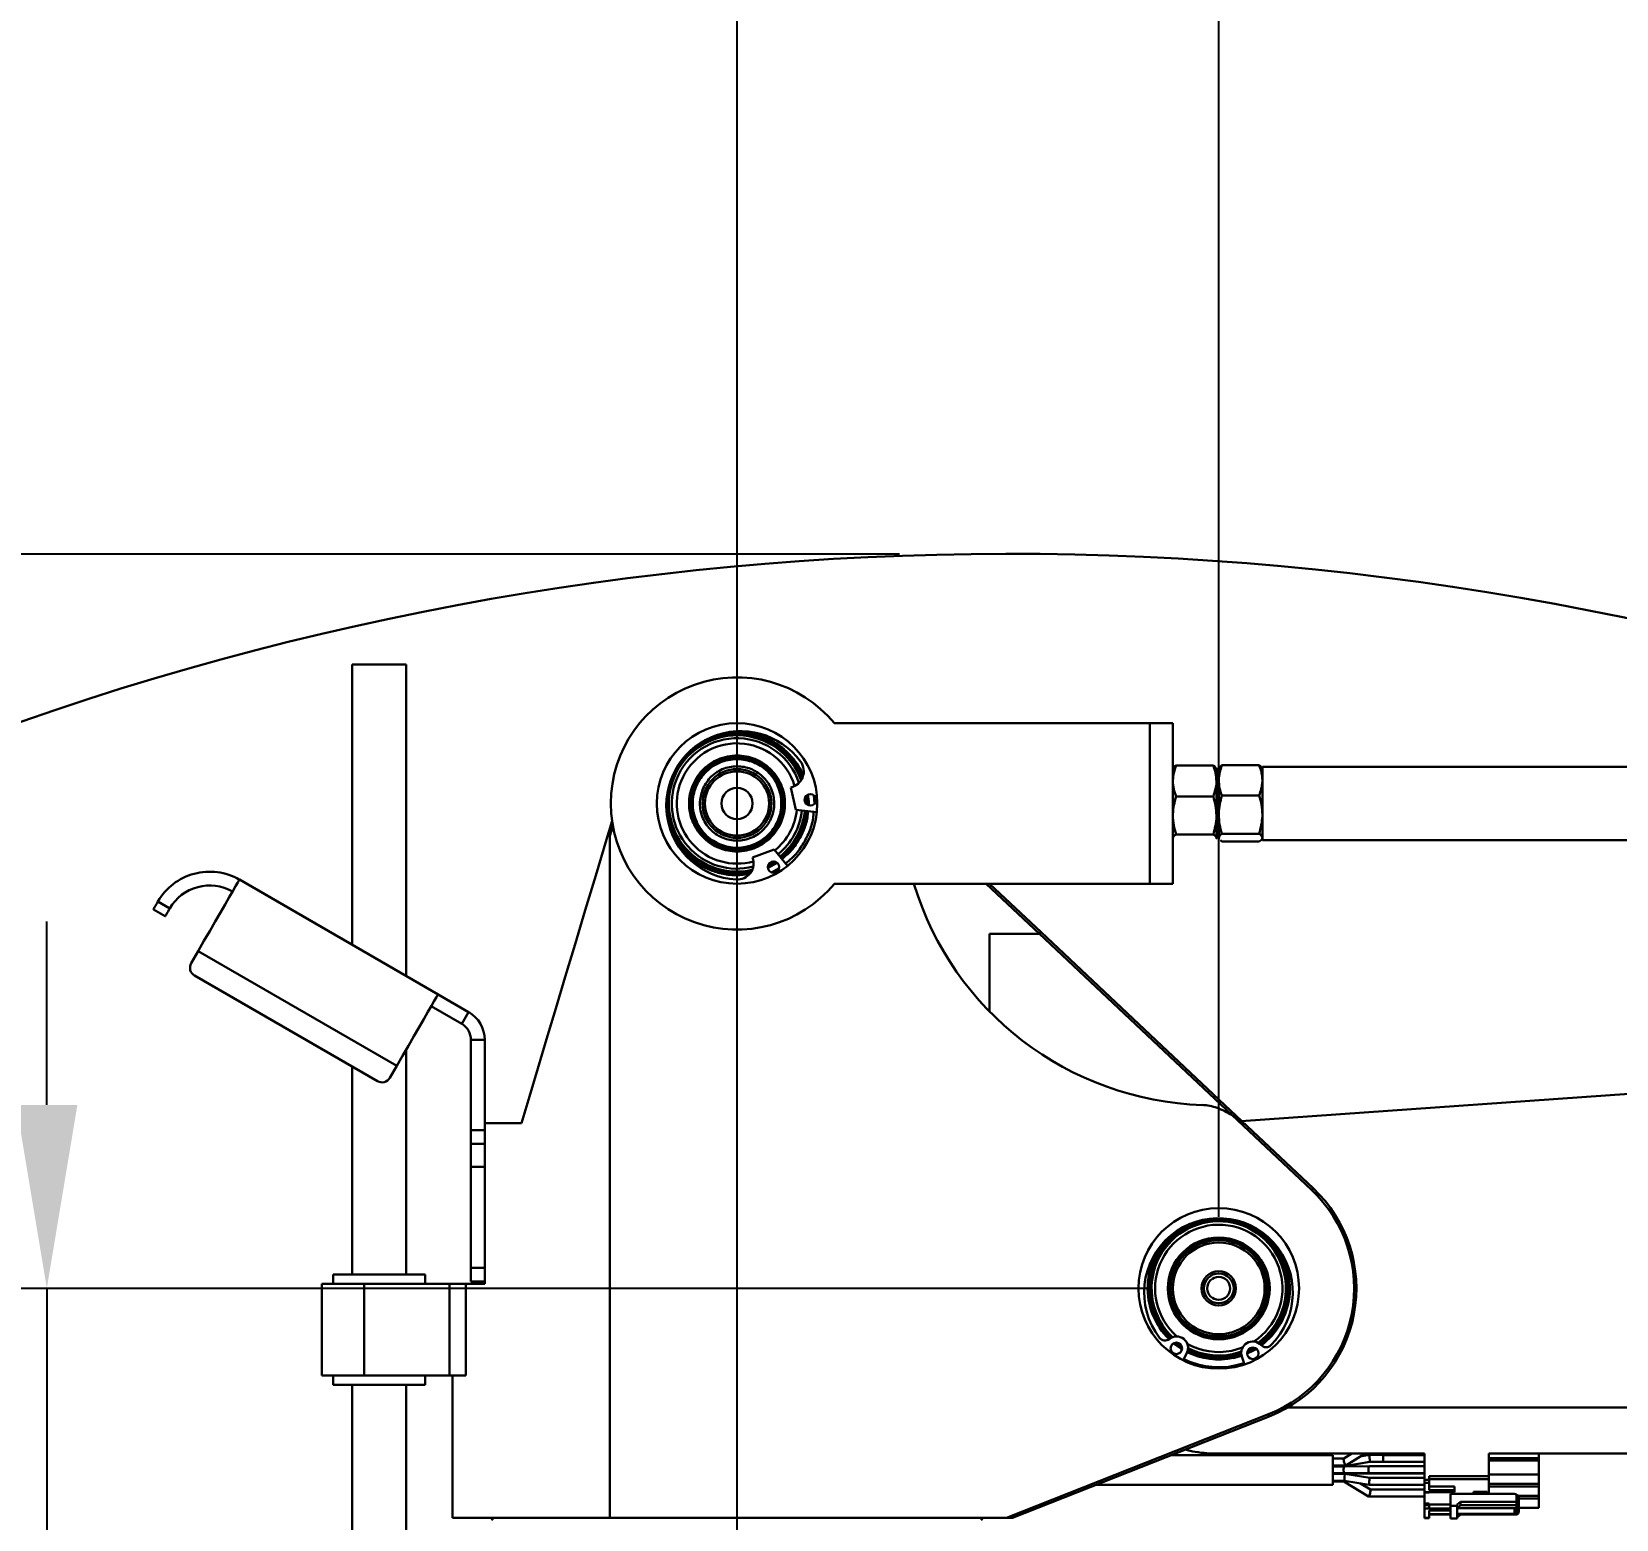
# Model space of a CAD drawing. Header units: millimetres. Extents: x -2601 to 21461, y 11492 to 21077.
# Drawn here: x 7169.9 to 7515.3, y 15959.2 to 16283.5 of the extents above; entities that cross this region are included whole.
import ezdxf

# ---------------------------------------------------------------- set-up
doc = ezdxf.new("R2010")
doc.units = ezdxf.units.MM
doc.header["$PDSIZE"] = -1
doc.styles.get("Standard").update_dxf_attribs({"font": ''})
doc.styles.get('Standard').set_extended_font_data('HYSWLongFangSong')
doc.dimstyles.new('ISO-25', dxfattribs={"dimscale": 25, "dimtxt": 3.5, "dimasz": 1.6, "dimexe": 1.25, "dimexo": 0.625, "dimtad": 1, "dimdec": 0, "dimzin": 9, "dimdsep": 46, "dimtxsty": 'Standard', "dimcen": 2.5, "dimadec": 0, "dimazin": 2, "dimtfac": 1, "dimtdec": 0, "dimtofl": 0, "dimtmove": 0, "dimatfit": 3, "dimfxl": 1, "dimarcsym": 0})

# ---------------------------------------------------------------- blocks, each defined once
blk = doc.blocks.new('*D24')
at = {"color": 0, "lineweight": -2}
for p, q in [((7359.05, 16169.6), (6446.48, 16169.6)), ((6477.73, 16129.6), (6477.73, 14835.03)), ((7974.48, 14795.03), (6446.48, 14795.03))]:
    blk.add_line(p, q, dxfattribs=at)
at = {"color": 0}
for points in [[(6471.06, 16129.6), (6484.39, 16129.6), (6477.73, 16169.6)], [(6471.06, 14835.03), (6484.39, 14835.03), (6477.73, 14795.03)]]:
    blk.add_solid(points, dxfattribs=at)
at = {"layer": 'Defpoints', "color": 0}
for p in [(7374.68, 16169.6), (6477.73, 14795.03), (7990.11, 14795.03)]:
    blk.add_point(p, dxfattribs=at)
at = {"color": 0, "insert": (6418.35, 15482.31), "char_height": 87.5, "attachment_point": 5, "rotation": 90}
blk.add_mtext('1375', dxfattribs=at)
blk = doc.blocks.new('*D25')
at = {"color": 0, "lineweight": -2}
for p, q in [((7428.61, 16025.15), (7428.61, 16357.82)), ((8128.61, 16025.15), (8128.61, 16357.82)), ((7468.61, 16326.57), (8088.61, 16326.57))]:
    blk.add_line(p, q, dxfattribs=at)
at = {"color": 0}
for points in [[(7468.61, 16333.23), (7468.61, 16319.9), (7428.61, 16326.57)], [(8088.61, 16333.23), (8088.61, 16319.9), (8128.61, 16326.57)]]:
    blk.add_solid(points, dxfattribs=at)
at = {"layer": 'Defpoints', "color": 0}
for p in [(8128.61, 16326.57), (7428.61, 16009.53), (8128.61, 16009.53)]:
    blk.add_point(p, dxfattribs=at)
at = {"color": 0, "insert": (7778.61, 16385.94), "char_height": 87.5, "attachment_point": 5}
blk.add_mtext('700', dxfattribs=at)
blk = doc.blocks.new('*D13')
at = {"color": 0, "lineweight": -2}
for p, q in [((7173.18, 16049.53), (7173.18, 16089.53)), ((7412.98, 16009.53), (7141.93, 16009.53)), ((7173.18, 16009.53), (7173.18, 15899.53)), ((7331.43, 15899.53), (7141.93, 15899.53)), ((7173.18, 15859.53), (7173.18, 15675.69))]:
    blk.add_line(p, q, dxfattribs=at)
at = {"color": 0}
for points in [[(7166.51, 16049.53), (7179.84, 16049.53), (7173.18, 16009.53)], [(7166.51, 15859.53), (7179.84, 15859.53), (7173.18, 15899.53)]]:
    blk.add_solid(points, dxfattribs=at)
at = {"layer": 'Defpoints', "color": 0}
for p in [(7428.61, 16009.53), (7173.18, 15899.53), (7347.06, 15899.53)]:
    blk.add_point(p, dxfattribs=at)
at = {"color": 0, "insert": (7113.8, 15747.61), "char_height": 87.5, "attachment_point": 5, "rotation": 90}
blk.add_mtext('110', dxfattribs=at)
blk = doc.blocks.new('*D14')
at = {"color": 0, "lineweight": -2}
for p, q in [((7323.61, 15953.65), (7323.61, 16359.46)), ((7428.61, 16025.15), (7428.61, 16359.46)), ((7283.61, 16328.21), (7060.17, 16328.21)), ((7428.61, 16328.21), (7323.61, 16328.21)), ((7468.61, 16328.21), (7508.61, 16328.21))]:
    blk.add_line(p, q, dxfattribs=at)
at = {"color": 0}
for points in [[(7283.61, 16334.87), (7283.61, 16321.54), (7323.61, 16328.21)], [(7468.61, 16334.87), (7468.61, 16321.54), (7428.61, 16328.21)]]:
    blk.add_solid(points, dxfattribs=at)
at = {"layer": 'Defpoints', "color": 0}
for p in [(7428.61, 16328.21), (7428.61, 16009.53), (7323.61, 15938.03)]:
    blk.add_point(p, dxfattribs=at)
at = {"color": 0, "insert": (7131.54, 16387.58), "char_height": 87.5, "attachment_point": 5}
blk.add_mtext('105', dxfattribs=at)

msp = doc.modelspace()

# ---------------------------------------------------------------- linework, layer by layer
at = {"color": 161, "lineweight": 30, "true_color": 0x67adff}
for p, q in [((7239.71, 16145.53), (7239.71, 16084.44)), ((7251.51, 16077.63), (7251.51, 16145.53)), ((7413.61, 16132.74), (7344.82, 16132.74)), ((7413.61, 16097.74), (7413.61, 16132.74)), ((7413.61, 16132.74), (7418.61, 16132.74)), ((7418.61, 16132.74), (7418.61, 16097.74)), ((7418.68, 16122.98), (7418.61, 16122.86)), ((7427.43, 16123.51), (7419.29, 16123.51)), ((7428.11, 16122.86), (7428.04, 16122.98)), ((7428.11, 16122.86), (7428.11, 16120.14)), ((7428.69, 16123.01), (7428.61, 16122.86)), ((7428.61, 16120.26), (7428.61, 16122.86)), ((7437.43, 16123.57), (7429.29, 16123.57)), ((7438.11, 16122.86), (7438.02, 16123.01)), ((7988.11, 16123.24), (7438.11, 16123.24)), ((7438.11, 16123.24), (7438.11, 16107.24)), ((7428.61, 16120.24), (7428.11, 16120.24)), ((7428.11, 16120.14), (7428.11, 16112.64)), ((7428.61, 16112.79), (7428.61, 16120.26)), ((7335.35, 16118.74), (7336.43, 16113.86)), ((7338.47, 16115.49), (7338.42, 16116.47)), ((7340.33, 16117.01), (7340.51, 16115.23)), ((7427.43, 16116.77), (7419.29, 16116.77)), ((7437.43, 16116.96), (7429.29, 16116.96)), ((7336.43, 16113.86), (7341.01, 16113.37)), ((7428.11, 16112.64), (7428.11, 16107.74)), ((7428.61, 16107.77), (7428.61, 16112.79)), ((7295.15, 16107.38), (7296.37, 16111.45)), ((7296.55, 16110.31), (7295.91, 16108.18)), ((7428.11, 16110.24), (7428.61, 16110.24)), ((7437.43, 16108.63), (7429.29, 16108.63)), ((7295.91, 15959.53), (7295.91, 16108.18)), ((7331.7, 16105.2), (7327.01, 16103.48)), ((7334.59, 16101.62), (7331.7, 16105.2)), ((7418.61, 16107.63), (7418.68, 16107.51)), ((7427.43, 16108.51), (7419.29, 16108.51)), ((7428.04, 16107.51), (7428.11, 16107.63)), ((7428.61, 16107.63), (7428.61, 16107.77)), ((7428.61, 16107.63), (7428.69, 16107.48)), ((7429.29, 16106.92), (7428.98, 16107.23)), ((7437.43, 16106.92), (7429.29, 16106.92)), ((7438.02, 16107.48), (7438.11, 16107.63)), ((7438.11, 16107.24), (7988.11, 16107.24)), ((7332.38, 16102.31), (7330.37, 16101.19)), ((7330.58, 16102.12), (7331.43, 16102.61)), ((7215.15, 16098.63), (7258.45, 16073.62)), ((7332.77, 16101.11), (7331.16, 16100.21)), ((7413.61, 16097.74), (7344.82, 16097.74)), ((7389.53, 16086.83), (7377.94, 16097.74)), ((7378.67, 16097.74), (7389.87, 16087.19)), ((7418.61, 16097.74), (7413.61, 16097.74)), ((7198.99, 16090.64), (7196.39, 16092.14)), ((7199.99, 16092.37), (7197.39, 16093.87)), ((7378.61, 16086.83), (7389.53, 16086.83)), ((7378.61, 16069.95), (7378.61, 16086.83)), ((7431.51, 16047.3), (7389.53, 16086.83)), ((7389.87, 16087.19), (7433.66, 16045.97)), ((7433.51, 16045.96), (8022.16, 16087.54)), ((7204.65, 16080.44), (7206.15, 16083.04)), ((7249.45, 16058.04), (7206.15, 16083.04)), ((7245.22, 16054.71), (7205.38, 16077.71)), ((7263.61, 16067.18), (7256.95, 16071.03)), ((7265.11, 16069.78), (7258.45, 16073.62)), ((7263.61, 16067.18), (7265.11, 16069.78)), ((7265.61, 16063.72), (7268.61, 16063.72)), ((7265.61, 16044.03), (7265.61, 16063.72)), ((7268.61, 16044.03), (7268.61, 16063.72)), ((7251.51, 16012.53), (7251.51, 16061.61)), ((7239.71, 16057.89), (7239.71, 16012.53)), ((7249.45, 16058.04), (7247.95, 16055.44)), ((7448.83, 16031), (7431.51, 16047.3)), ((7265.61, 16044.03), (7268.61, 16044.03)), ((7265.61, 16041.03), (7265.61, 16044.03)), ((7268.61, 16044.03), (7268.61, 16041.03)), ((7434.8, 16044.9), (7449.17, 16031.37)), ((7268.61, 16041.03), (7265.61, 16041.03)), ((7265.61, 16036.03), (7265.61, 16041.03)), ((7268.61, 16041.03), (7268.61, 16037.2)), ((7268.61, 16010.53), (7268.61, 16037.2)), ((7268.61, 16036.03), (7265.61, 16036.03)), ((7265.61, 16036.03), (7265.61, 16014.03)), ((7235.61, 16012.53), (7235.61, 16010.53)), ((7251.47, 16012.53), (7255.61, 16012.53)), ((7255.61, 16010.53), (7255.61, 16012.53)), ((7265.61, 16014.03), (7268.61, 16014.03)), ((7265.61, 16011.03), (7265.61, 16014.03)), ((7233.11, 16010.53), (7233.11, 15990.53)), ((7233.11, 16010.53), (7242.37, 16010.53)), ((7242.37, 15990.53), (7242.37, 16010.53)), ((7242.37, 16010.53), (7260.95, 16010.53)), ((7260.95, 15990.53), (7260.95, 16010.53)), ((7260.95, 16010.53), (7264.47, 16010.53)), ((7264.47, 16010.53), (7264.47, 15990.53)), ((7264.47, 16010.53), (7268.61, 16010.53)), ((7268.61, 16011.03), (7265.61, 16011.03)), ((7418.98, 15995.27), (7418.38, 15995.69)), ((7420.55, 15996.89), (7419.38, 15997.71)), ((7420.32, 15997.27), (7419.82, 15997.63)), ((7421.66, 15995.45), (7420.86, 15993.83)), ((7433.53, 15995.75), (7431.59, 15995.2)), ((7433.52, 15995.57), (7431.62, 15995.05)), ((7433.52, 15995.36), (7431.67, 15994.85)), ((7433.53, 15995.23), (7431.69, 15994.73)), ((7433.57, 15994.95), (7431.75, 15994.45)), ((7433.59, 15994.85), (7431.77, 15994.35)), ((7434.23, 15992.95), (7433.65, 15994.65)), ((7435.76, 15996.58), (7435.21, 15996.29)), ((7434.13, 15993.24), (7432.12, 15992.69)), ((7235.61, 15990.53), (7235.61, 15988.53)), ((7239.71, 15988.53), (7239.71, 15945.53)), ((7242.37, 15990.53), (7260.95, 15990.53)), ((7251.51, 15945.53), (7251.51, 15988.53)), ((7255.61, 15988.53), (7255.61, 15990.53)), ((7264.47, 15990.53), (7260.95, 15990.53)), ((7261.61, 15990.53), (7261.61, 15959.53)), ((7382.31, 15959.53), (7439.44, 15982.09)), ((7439.63, 15981.62), (7383.67, 15959.53)), ((7443.57, 15983.53), (8088.61, 15983.53)), ((7453.46, 15973.2), (7418.3, 15973.2)), ((7428.61, 15973.53), (7473.46, 15973.53)), ((7453.46, 15971.43), (7453.46, 15973.2)), ((7455.85, 15972.42), (7453.46, 15972.42)), ((7453.46, 15966.7), (7453.46, 15971.43)), ((7453.46, 15970.92), (7456.27, 15970.92)), ((7453.46, 15970.81), (7456.47, 15970.81)), ((7456.06, 15970.72), (7453.46, 15970.72)), ((7457.65, 15973.53), (7455.84, 15972.41)), ((7461.46, 15970.76), (7456.06, 15970.72)), ((7456.28, 15970.92), (7460.51, 15973.53)), ((7456.47, 15970.81), (7461.53, 15971.72)), ((7461.39, 15973.22), (7459.45, 15972.87)), ((7464.46, 15973.22), (7461.39, 15973.22)), ((7473.46, 15970.76), (7461.46, 15970.76)), ((7461.53, 15971.72), (7464.46, 15971.72)), ((7464.46, 15973.22), (7464.46, 15972.79)), ((7473.46, 15973.19), (7464.46, 15973.19)), ((7464.46, 15972.79), (7464.46, 15972.77)), ((7464.46, 15971.69), (7464.46, 15972.77)), ((7464.46, 15971.69), (7473.46, 15971.69)), ((7473.46, 15967.81), (7473.46, 15973.53)), ((7487.46, 15973.53), (8088.61, 15973.53)), ((7487.46, 15973.53), (7487.46, 15968.61)), ((7498.39, 15972.52), (7487.46, 15972.52)), ((7487.46, 15972.01), (7498.39, 15972.01)), ((7498.39, 15973.53), (7498.39, 15972.52)), ((7498.39, 15972.01), (7498.39, 15972.52)), ((7498.39, 15972.01), (7498.39, 15968.95)), ((7453.46, 15969.22), (7456.06, 15969.22)), ((7453.46, 15969.18), (7456.06, 15969.18)), ((7456.12, 15969.08), (7453.46, 15969.08)), ((7453.46, 15967.58), (7456, 15967.58)), ((7453.46, 15967.41), (7455.85, 15967.41)), ((7455.84, 15967.41), (7461.23, 15964.16)), ((7456, 15967.58), (7461.4, 15966.71)), ((7456.06, 15969.22), (7461.46, 15969.26)), ((7456.06, 15969.18), (7461.46, 15969.14)), ((7461.52, 15968.21), (7456.12, 15969.08)), ((7461.66, 15965.65), (7459.37, 15967.04)), ((7461.46, 15969.26), (7473.46, 15969.26)), ((7461.46, 15969.14), (7473.46, 15969.14)), ((7461.46, 15967.82), (7461.46, 15967.8)), ((7473.46, 15968.21), (7461.52, 15968.21)), ((7473.46, 15967.14), (7473.46, 15967.81)), ((7474.46, 15967.81), (7473.46, 15967.81)), ((7473.46, 15967.14), (7474.46, 15967.14)), ((7473.46, 15965.07), (7473.46, 15967.14)), ((7487.46, 15968.61), (7474.46, 15968.61)), ((7474.46, 15968.61), (7474.46, 15967.81)), ((7487.46, 15967.94), (7474.46, 15967.94)), ((7474.46, 15967.14), (7474.46, 15967.81)), ((7474.46, 15965.52), (7474.46, 15967.14)), ((7498.39, 15968.95), (7487.46, 15968.95)), ((7487.46, 15967.94), (7487.46, 15968.61)), ((7487.46, 15967.94), (7487.46, 15964.73)), ((7498.39, 15968.95), (7498.39, 15966.9)), ((7401.84, 15966.7), (7453.46, 15966.7)), ((7461.25, 15964.16), (7473.46, 15964.16)), ((7461.4, 15966.71), (7473.46, 15966.71)), ((7473.46, 15965.66), (7461.66, 15965.66)), ((7473.46, 15965.07), (7474.46, 15965.07)), ((7473.46, 15965.01), (7473.46, 15965.07)), ((7473.46, 15965.01), (7474.46, 15965.01)), ((7473.46, 15965.01), (7473.46, 15962.61)), ((7474.46, 15966.32), (7479.96, 15966.32)), ((7479.96, 15965.52), (7474.46, 15965.52)), ((7474.46, 15965.07), (7479.96, 15965.07)), ((7474.46, 15965.01), (7474.46, 15965.07)), ((7479.1, 15962.14), (7479.1, 15964.73)), ((7479.1, 15964.73), (7493, 15964.73)), ((7479.96, 15965.52), (7479.96, 15966.32)), ((7479.96, 15965.07), (7479.96, 15965.52)), ((7484.1, 15965.2), (7487.1, 15965.2)), ((7484.1, 15964.75), (7484.1, 15965.2)), ((7484.1, 15964.75), (7484.3, 15964.73)), ((7487.1, 15965.2), (7487.1, 15964.75)), ((7498.39, 15966.9), (7487.46, 15966.9)), ((7498.39, 15966.36), (7487.46, 15966.36)), ((7493.5, 15963.03), (7493.5, 15964.61)), ((7498.39, 15964.3), (7493.8, 15964.3)), ((7498.39, 15963.76), (7493.98, 15963.76)), ((7494, 15963.25), (7494, 15963.61)), ((7498.39, 15966.9), (7498.39, 15966.36)), ((7498.39, 15966.36), (7498.39, 15964.3)), ((7498.39, 15964.3), (7498.39, 15963.76)), ((7498.39, 15963.76), (7498.39, 15961.71)), ((7473.46, 15962.61), (7474.46, 15962.61)), ((7473.46, 15962.26), (7473.46, 15962.61)), ((7474.46, 15962.26), (7473.46, 15962.26)), ((7473.46, 15961.58), (7473.46, 15962.26)), ((7474.46, 15961.58), (7473.46, 15961.58)), ((7473.46, 15959.51), (7473.46, 15961.58)), ((7474.46, 15962.26), (7474.46, 15962.61)), ((7474.46, 15962.38), (7479.1, 15962.38)), ((7474.46, 15961.58), (7474.46, 15962.26)), ((7479.1, 15961.58), (7474.46, 15961.58)), ((7474.46, 15959.51), (7474.46, 15961.13)), ((7474.46, 15961.13), (7479.1, 15961.13)), ((7474.46, 15960.31), (7479.1, 15960.31)), ((7474.46, 15960.26), (7479.1, 15960.26)), ((7479.1, 15959.35), (7479.1, 15962.14)), ((7479.1, 15962.14), (7480.6, 15962.14)), ((7480.6, 15962.41), (7481.3, 15963.03)), ((7480.6, 15962.41), (7480.6, 15962.14)), ((7481.3, 15962.26), (7480.6, 15961.63)), ((7480.6, 15959.35), (7480.6, 15962.14)), ((7493.1, 15961.63), (7480.6, 15961.63)), ((7493.1, 15960.39), (7480.6, 15960.39)), ((7480.6, 15959.61), (7481.3, 15960.24)), ((7481.3, 15963.03), (7493.5, 15963.03)), ((7481.3, 15963.03), (7481.3, 15962.26)), ((7481.3, 15962.26), (7493.5, 15962.26)), ((7481.3, 15960.39), (7481.3, 15960.24)), ((7481.3, 15960.24), (7493.5, 15960.24)), ((7493.1, 15960.39), (7493.1, 15961.63)), ((7493.86, 15962.13), (7493.45, 15961.76)), ((7493.45, 15960.52), (7493.45, 15961.76)), ((7493.86, 15960.88), (7493.45, 15960.52)), ((7493.5, 15962.26), (7493.5, 15963.03)), ((7493.5, 15960.24), (7493.5, 15960.57)), ((7493.86, 15962.13), (7493.86, 15960.88)), ((7494, 15962.7), (7494, 15963.25)), ((7494, 15962.7), (7494, 15962.44)), ((7494, 15961.19), (7494, 15962.44)), ((7494, 15961.71), (7498.39, 15961.71)), ((7494, 15960.91), (7494, 15961.19)), ((7270.61, 15959.53), (7270.11, 15959.03)), ((7382.31, 15959.53), (7295.91, 15959.53)), ((7377.11, 15959.03), (7376.61, 15959.53)), ((7382.31, 15959.53), (7383.67, 15959.53)), ((7474.46, 15959.51), (7473.46, 15959.51)), ((7473.46, 15959.46), (7473.46, 15959.51)), ((7473.46, 15959.46), (7474.46, 15959.46)), ((7474.46, 15959.46), (7474.46, 15959.51)), ((7479.1, 15959.35), (7480.6, 15959.35))]:
    msp.add_line(p, q, dxfattribs=at)
at = {"color": 161, "lineweight": 30, "true_color": 0x67adff, "flags": 128}
for points in [[(7239.71, 16145.53), (7239.81, 16145.53), (7240.25, 16145.53), (7241.03, 16145.53), (7242.11, 16145.53), (7243.4, 16145.53), (7244.83, 16145.53), (7246.3, 16145.53), (7247.74, 16145.53), (7249.04, 16145.53), (7250.13, 16145.53), (7250.93, 16145.53), (7251.4, 16145.53), (7251.51, 16145.53)], [(7338.56, 16116.75), (7338.64, 16115.31), (7338.64, 16115.22)], [(7338.95, 16117.11), (7339.06, 16115.31), (7339.05, 16114.91)], [(7295.15, 16107.38), (7292.81, 16099.56), (7290.53, 16091.96), (7288.32, 16084.58), (7286.17, 16077.44), (7284.1, 16070.53), (7282.11, 16063.88), (7280.19, 16057.49), (7278.36, 16051.37), (7276.61, 16045.53)], [(7332.24, 16102.43), (7331.05, 16101.7), (7330.33, 16101.33)], [(7331.75, 16102.61), (7330.85, 16102.07), (7330.42, 16101.84)], [(7206.15, 16083.04), (7207.43, 16085.26), (7208.68, 16087.43), (7209.89, 16089.51), (7211.01, 16091.46), (7212.04, 16093.25), (7212.95, 16094.82), (7213.72, 16096.15), (7214.33, 16097.22), (7214.78, 16097.99), (7215.06, 16098.47), (7215.15, 16098.63)], [(7196.39, 16092.14), (7196.41, 16092.17), (7196.46, 16092.27), (7196.56, 16092.43), (7196.68, 16092.64), (7196.83, 16092.9), (7197.01, 16093.2), (7197.19, 16093.53), (7197.39, 16093.87)], [(7199.99, 16092.37), (7199.79, 16092.03), (7199.6, 16091.7), (7199.43, 16091.4), (7199.28, 16091.14), (7199.16, 16090.93), (7199.06, 16090.77), (7199.01, 16090.67), (7198.99, 16090.64)], [(7258.45, 16073.62), (7258.36, 16073.47), (7258.08, 16072.99), (7257.63, 16072.22), (7257.02, 16071.15), (7256.25, 16069.82), (7255.34, 16068.24), (7254.31, 16066.46), (7253.19, 16064.51), (7251.98, 16062.43), (7250.73, 16060.26), (7249.45, 16058.04)], [(7276.61, 16045.53), (7275.46, 16045.53), (7274.35, 16045.53), (7273.28, 16045.53), (7272.26, 16045.53), (7271.28, 16045.53), (7270.34, 16045.53), (7269.45, 16045.53), (7268.61, 16045.53)], [(7448.83, 16031), (7448.9, 16031.08), (7448.96, 16031.14), (7449.02, 16031.21), (7449.07, 16031.26), (7449.11, 16031.31), (7449.15, 16031.34), (7449.17, 16031.36), (7449.17, 16031.37)], [(7235.61, 16012.53), (7235.66, 16012.53), (7236.03, 16012.53), (7236.75, 16012.53), (7237.79, 16012.53), (7239.11, 16012.53), (7240.67, 16012.53), (7242.41, 16012.53), (7244.26, 16012.53), (7246.16, 16012.53), (7248.04, 16012.53), (7249.83, 16012.53), (7251.47, 16012.53)], [(7420.6, 15996.25), (7420.36, 15996.4), (7418.76, 15997.55)], [(7420.62, 15996.36), (7420.42, 15996.48), (7418.85, 15997.61)], [(7420.6, 15996.7), (7420.57, 15996.72), (7419.19, 15997.7)], [(7433.83, 15996.66), (7433.58, 15996.56), (7431.44, 15995.93)], [(7436.7, 15996.43), (7436.15, 15996.1), (7434.8, 15995.43)], [(7436.8, 15996.36), (7436.2, 15996.01), (7434.8, 15995.32)], [(7436.39, 15996.56), (7436.01, 15996.35), (7434.87, 15995.76)], [(7436.2, 15996.6), (7435.95, 15996.46), (7434.94, 15995.94)], [(7436.93, 15994.47), (7436.72, 15994.36), (7436.28, 15994.13)], [(7233.11, 15990.53), (7233.15, 15990.53), (7233.53, 15990.53), (7234.28, 15990.53), (7235.37, 15990.53), (7236.77, 15990.53), (7238.44, 15990.53), (7240.32, 15990.53), (7242.37, 15990.53)], [(7255.61, 15988.53), (7255.59, 15988.53), (7255.3, 15988.53), (7254.67, 15988.53), (7253.7, 15988.53), (7252.44, 15988.53), (7250.94, 15988.53), (7249.24, 15988.53), (7247.41, 15988.53), (7245.52, 15988.53), (7243.63, 15988.53), (7241.81, 15988.53), (7240.12, 15988.53), (7238.64, 15988.53), (7237.41, 15988.53), (7236.47, 15988.53), (7235.87, 15988.53), (7235.61, 15988.53), (7235.61, 15988.53)], [(7486.91, 15964.73), (7486.97, 15964.74), (7487.1, 15964.75)], [(7261.61, 15959.53), (7261.65, 15959.53), (7262.01, 15959.53), (7262.71, 15959.53), (7263.77, 15959.53), (7265.17, 15959.53), (7266.91, 15959.53), (7268.98, 15959.53), (7271.37, 15959.53), (7274.06, 15959.53), (7277.06, 15959.53), (7280.33, 15959.53), (7283.87, 15959.53), (7287.66, 15959.53), (7291.68, 15959.53), (7295.91, 15959.53)]]:
    msp.add_lwpolyline(points, dxfattribs=at)
at = {"color": 161, "lineweight": 30, "true_color": 0x67adff}
for centre, radius in [((7323.61, 16115.24), 17.5), ((7323.61, 16115.24), 10.15), ((7323.61, 16115.24), 9.85), ((7323.61, 16115.24), 7.5), ((7323.61, 16115.24), 7), ((7323.61, 16115.24), 3.4), ((7339.59, 16116.04), 1.25), ((7331.58, 16101.37), 1.25), ((7428.61, 16009.53), 17.5), ((7428.61, 16009.53), 11.1), ((7428.61, 16009.53), 10.9), ((7428.61, 16009.53), 10.7), ((7428.61, 16009.53), 10.5), ((7428.61, 16009.53), 10), ((7428.61, 16009.53), 3.75), ((7428.61, 16009.53), 3.25), ((7428.61, 16009.53), 2.5), ((7419.37, 15996.46), 1.25), ((7436.05, 15995.36), 1.25)]:
    msp.add_circle(centre, radius, dxfattribs=at)
at = {"lineweight": 30}
msp.add_arc((7382.91, 15519.66), 650, 47.43884, 134.01229, dxfattribs=at)
at = {"color": 161, "lineweight": 30, "true_color": 0x67adff}
for centre, radius, start, end in [((7323.61, 16115.24), 27.5, 39.5212, 320.4788), ((7324.4, 16114.81), 16.2, 36.2225, 266.4983), ((7323.61, 16115.24), 15.03, 20.4103, 158.313), ((7323.61, 16115.24), 14.86, 19.8834, 158.313), ((7323.61, 16115.24), 14.22, 18.3218, 158.313), ((7323.61, 16115.24), 15.45, 21.9258, 116.8868), ((7323.61, 16115.24), 13.12, 16.8027, 158.313), ((7334.56, 16122.26), 3.6, 282.568, 36.2225), ((7323.61, 16115.24), 15.03, 158.313, 282.3105), ((7323.61, 16115.24), 14.86, 158.313, 282.8375), ((7323.61, 16115.24), 14.22, 158.313, 284.399), ((7323.61, 16115.24), 13.12, 158.313, 285.9181), ((7323.61, 16115.24), 15.45, 185.8339, 280.795), ((7323.61, 16115.24), 13.12, 308.8604, 353.8604), ((7323.61, 16115.24), 14.22, 308.8604, 353.8604), ((7323.61, 16115.24), 14.86, 308.8604, 353.8604), ((7323.61, 16115.24), 15.03, 308.8604, 353.8604), ((7323.61, 16115.24), 15.45, 308.8604, 353.8604), ((7323.63, 16102.24), 3.6, 266.4983, 20.1528), ((7208.65, 16087.37), 13, 59.9995, 149.9995), ((7208.65, 16087.37), 10, 59.9995, 149.9995), ((7427.24, 16117.47), 68, 196.8678, 268.1434), ((7416.92, 16061.24), 37.49, 136.1758, 136.9352), ((7206.38, 16079.44), 2, 149.9995, 239.9995), ((7261.61, 16063.72), 4, 359.9995, 59.9995), ((7261.61, 16063.72), 7, 359.9995, 59.9995), ((7246.22, 16056.44), 2, 239.9995, 329.9995), ((7424.72, 16039.52), 10, 69.4352, 88.1434), ((7420.92, 16029.39), 20.82, 59.396, 69.4352), ((7428.61, 16009.53), 29.5, 291.549, 46.7277), ((7428.61, 16009.53), 30, 291.549, 46.7277), ((7428.55, 16008.63), 16.2, 314.8712, 217.5852), ((7428.61, 16009.53), 15.4, 114.2439, 225.7038), ((7428.61, 16009.53), 15.12, 306.5584, 225.8981), ((7428.61, 16009.53), 14.99, 306.4244, 226.0321), ((7428.61, 16009.53), 14.79, 306.1535, 226.303), ((7428.61, 16009.53), 14.63, 305.8767, 226.5798), ((7428.61, 16009.53), 13.88, 303.473, 228.9834), ((7428.61, 16009.53), 15.4, 306.7526, 58.2126), ((7428.61, 16009.53), 15.5, 129.121, 225.6504), ((7428.61, 16009.53), 15.5, 306.8061, 39.6713), ((7416.9, 15999.66), 1.5, 217.5852, 308.979), ((7419.42, 15996.55), 2.5, 333.7282, 128.979), ((7428.61, 16009.53), 15.5, 243.6979, 281.7698), ((7428.61, 16009.53), 13.88, 240.3805, 281.7698), ((7428.61, 16009.53), 15.4, 243.66, 281.7698), ((7428.61, 16009.53), 15.12, 243.4657, 281.7698), ((7428.61, 16009.53), 14.99, 243.3318, 281.7698), ((7428.61, 16009.53), 14.79, 243.0609, 281.7698), ((7428.61, 16009.53), 14.63, 242.7841, 281.7698), ((7436.02, 15995.46), 2.5, 43.4775, 198.7282), ((7438.92, 15998.21), 1.5, 223.4775, 314.8712), ((7428.61, 16009.53), 17.2, 243.7282, 281.7698), ((7196.57, 15885.94), 261.21, 21.4878, 21.5975), ((7484.13, 15964.46), 0.741, 20.7009, 92.0066), ((7487.08, 15964.46), 0.741, 87.9654, 159.3271), ((7493.01, 15963.63), 1.1, 63.0124, 90.1398), ((7493.1, 15962.17), 0.534, 269.5717, 310.921), ((7493.1, 15960.92), 0.533, 269.5233, 310.9694), ((7493.53, 15962.73), 0.475, 266.8657, 356.4657), ((7493.58, 15962.45), 0.423, 310.7918, 359.2457), ((7493.58, 15961.2), 0.423, 310.8019, 359.2523)]:
    msp.add_arc(centre, radius, start, end, dxfattribs=at)
for centre, major_axis, ratio, start_param, end_param in [((7328.67, 16144.13), (60.86, -57.29), 0.005982, 6.276831, 6.283185), ((7456.06, 15971.67), (-0.212, 0.749), 0.191637, 0.054278, 3.195871), ((7456.06, 15969.97), (-0.002, 0.75), 0.330013, 0.001095, 3.142688), ((7456.4, 15971.56), (-0.067, 0.75), 0.041018, 3.145235, 3.926104), ((7461.46, 15970.01), (-0.002, 0.75), 0.330013, 0.001095, 3.142688), ((7461.46, 15972.47), (-0.067, 0.75), 0.041018, 3.145235, 6.286828), ((7456.05, 15968.16), (0.208, 0.749), 0.178461, 3.191204, 3.873195), ((7456.06, 15968.33), (0.06, 0.75), 0.044354, 6.27962, 8.92059), ((7456.06, 15968.33), (0.06, 0.75), 0.044354, 2.637404, 3.138027), ((7456.06, 15969.93), (0.003, 0.75), 0.330013, 3.142707, 3.47641), ((7461.46, 15967.46), (0.06, 0.75), 0.044354, 1.101667, 3.145158), ((7461.46, 15969.89), (0.003, 0.75), 0.330013, 3.140478, 3.699272), ((7461.46, 15967.46), (0.06, 0.75), 0.044354, 0.003566, 1.066608), ((7461.45, 15964.91), (0.208, 0.749), 0.178461, 3.091982, 5.712855), ((7461.45, 15964.91), (0.208, 0.749), 0.178461, 5.712855, 6.233574), ((7493.5, 15963.25), (0.5, 0), 0.435067, 4.712389, 6.283185), ((7493.5, 15960.91), (0, 0.673), 0.743147, 3.141593, 4.712389)]:
    msp.add_ellipse(centre, major_axis=major_axis, ratio=ratio, start_param=start_param, end_param=end_param, dxfattribs=at)
for points, knots in [([(7324.18, 16130.84), (7325, 16130.79), (7326.79, 16130.68), (7329.42, 16129.86), (7332.04, 16128.54), (7334.45, 16126.68), (7336.46, 16124.28), (7337.67, 16122.44), (7338, 16121.39), (7338, 16121.37)], [0, 0, 0, 0, 0.140499, 0.302175, 0.463852, 0.635209, 0.813686, 0.995952, 1, 1, 1, 1]), ([(7313.9, 16119.1), (7314.17, 16119.68), (7314.72, 16120.88), (7315.98, 16122.47), (7317.56, 16123.86), (7319.44, 16124.91), (7321.5, 16125.55), (7323.6, 16125.76), (7325.61, 16125.56), (7327.49, 16125.01), (7329.24, 16124.12), (7330.84, 16122.88), (7332.22, 16121.29), (7333.27, 16119.41), (7333.92, 16117.35), (7334.13, 16115.25), (7333.93, 16113.24), (7333.37, 16111.36), (7332.49, 16109.61), (7331.25, 16108.01), (7329.65, 16106.63), (7327.77, 16105.58), (7325.72, 16104.93), (7323.62, 16104.72), (7321.6, 16104.92), (7319.73, 16105.48), (7317.98, 16106.37), (7316.38, 16107.61), (7314.99, 16109.2), (7313.94, 16111.08), (7313.3, 16113.13), (7313.09, 16115.23), (7313.27, 16117.25), (7313.69, 16118.5), (7313.9, 16119.1)], [0, 0, 0, 0, 0.029128, 0.060001, 0.092158, 0.124998, 0.157841, 0.189995, 0.22087, 0.249998, 0.279128, 0.310002, 0.34216, 0.374999, 0.40784, 0.439997, 0.470871, 0.499998, 0.52913, 0.560003, 0.592159, 0.624999, 0.657838, 0.689996, 0.720871, 0.749998, 0.779129, 0.810003, 0.84216, 0.874999, 0.907839, 0.939996, 0.97087, 1, 1, 1, 1]), ([(7314.64, 16118.81), (7314.89, 16119.34), (7315.4, 16120.45), (7316.56, 16121.92), (7318.03, 16123.2), (7319.76, 16124.17), (7321.66, 16124.76), (7323.6, 16124.96), (7325.46, 16124.77), (7327.19, 16124.26), (7328.81, 16123.44), (7330.29, 16122.3), (7331.56, 16120.82), (7332.53, 16119.09), (7333.13, 16117.19), (7333.32, 16115.25), (7333.14, 16113.39), (7332.63, 16111.66), (7331.81, 16110.04), (7330.66, 16108.56), (7329.19, 16107.29), (7327.45, 16106.32), (7325.56, 16105.72), (7323.62, 16105.53), (7321.76, 16105.71), (7320.02, 16106.23), (7318.41, 16107.04), (7316.93, 16108.19), (7315.65, 16109.66), (7314.68, 16111.4), (7314.09, 16113.29), (7313.9, 16115.23), (7314.07, 16117.1), (7314.45, 16118.25), (7314.64, 16118.81)], [0, 0, 0, 0, 0.0291301, 0.0600047, 0.0921619, 0.1249993, 0.157841, 0.1899967, 0.220871, 0.2499985, 0.2791277, 0.3100023, 0.3421607, 0.3749999, 0.4078403, 0.439998, 0.4708727, 0.5000015, 0.5291298, 0.5600044, 0.5921629, 0.6250003, 0.657842, 0.6899978, 0.7208722, 0.7499997, 0.7791289, 0.8100035, 0.8421619, 0.8750011, 0.9078415, 0.9399988, 0.9708731, 1, 1, 1, 1]), ([(7316.08, 16118.24), (7316.56, 16119.14), (7317.29, 16120.54), (7318.93, 16121.92), (7320.38, 16122.74), (7321.97, 16123.23), (7324.09, 16123.45), (7326.67, 16122.95), (7328.89, 16121.53), (7330.29, 16119.93), (7331.1, 16118.47), (7331.6, 16116.88), (7331.81, 16114.76), (7331.32, 16112.18), (7329.9, 16109.96), (7328.29, 16108.57), (7326.84, 16107.75), (7325.24, 16107.25), (7323.13, 16107.04), (7320.54, 16107.53), (7318.32, 16108.95), (7316.93, 16110.56), (7316.12, 16112.02), (7315.62, 16113.61), (7315.38, 16115.73), (7315.81, 16117.25), (7316.08, 16118.24)], [0, 0, 0, 0, 0.0598648, 0.0920903, 0.1250013, 0.1579133, 0.1901368, 0.2500012, 0.309866, 0.342093, 0.3750029, 0.4079126, 0.4401382, 0.5000021, 0.559867, 0.5920924, 0.6250023, 0.6579142, 0.6901378, 0.7500021, 0.809867, 0.8420909, 0.875003, 0.9079127, 0.9401384, 1, 1, 1, 1]), ([(7418.61, 16120.14), (7418.61, 16120.22), (7418.62, 16121.36), (7418.97, 16122.47), (7419.29, 16123.51)], [0, 0, 0, 0, 0.070179, 1, 1, 1, 1]), ([(7419.29, 16123.51), (7419.2, 16123.45), (7418.91, 16123.28), (7418.83, 16123.1), (7418.77, 16122.97)], [0, 0, 0, 0, 0.306735, 1, 1, 1, 1]), ([(7427.43, 16123.51), (7427.62, 16122.96), (7428, 16121.86), (7428.07, 16120.72), (7428.11, 16120.14)], [0, 0, 0, 0, 0.495497, 1, 1, 1, 1]), ([(7427.94, 16122.97), (7427.89, 16123.1), (7427.8, 16123.28), (7427.52, 16123.45), (7427.43, 16123.51)], [0, 0, 0, 0, 0.6932618, 1, 1, 1, 1]), ([(7428.61, 16120.26), (7428.61, 16120.34), (7428.62, 16121.46), (7428.97, 16122.55), (7429.29, 16123.57)], [0, 0, 0, 0, 0.070195, 1, 1, 1, 1]), ([(7429.29, 16123.57), (7429.2, 16123.51), (7428.93, 16123.33), (7428.85, 16123.13), (7428.8, 16123)], [0, 0, 0, 0, 0.324152, 1, 1, 1, 1]), ([(7437.43, 16123.57), (7437.62, 16123.03), (7438, 16121.95), (7438.07, 16120.83), (7438.11, 16120.26)], [0, 0, 0, 0, 0.495471, 1, 1, 1, 1]), ([(7437.92, 16123), (7437.87, 16123.13), (7437.79, 16123.33), (7437.52, 16123.51), (7437.43, 16123.57)], [0, 0, 0, 0, 0.675848, 1, 1, 1, 1]), ([(7419.29, 16116.77), (7419.1, 16117.32), (7418.71, 16118.42), (7418.64, 16119.56), (7418.61, 16120.14)], [0, 0, 0, 0, 0.495447, 1, 1, 1, 1]), ([(7428.11, 16120.14), (7428.11, 16120.06), (7428.1, 16118.92), (7427.75, 16117.81), (7427.43, 16116.77)], [0, 0, 0, 0, 0.070247, 1, 1, 1, 1]), ([(7429.29, 16116.96), (7429.1, 16117.49), (7428.71, 16118.58), (7428.64, 16119.7), (7428.61, 16120.26)], [0, 0, 0, 0, 0.495469, 1, 1, 1, 1]), ([(7438.11, 16120.26), (7438.11, 16120.18), (7438.1, 16119.07), (7437.75, 16117.97), (7437.43, 16116.96)], [0, 0, 0, 0, 0.0702148, 1, 1, 1, 1]), ([(7339.07, 16117.16), (7339.18, 16116.51), (7339.32, 16115.75), (7339.24, 16114.99), (7339.22, 16114.87)], [0, 0, 0, 0, 0.847143, 1, 1, 1, 1]), ([(7418.61, 16112.64), (7418.61, 16112.74), (7418.62, 16114.13), (7418.97, 16115.5), (7419.29, 16116.77)], [0, 0, 0, 0, 0.070219, 1, 1, 1, 1]), ([(7427.43, 16116.77), (7427.62, 16116.1), (7428, 16114.75), (7428.07, 16113.35), (7428.11, 16112.64)], [0, 0, 0, 0, 0.495458, 1, 1, 1, 1]), ([(7428.61, 16112.79), (7428.61, 16112.89), (7428.62, 16114.3), (7428.97, 16115.67), (7429.29, 16116.96)], [0, 0, 0, 0, 0.0702099, 1, 1, 1, 1]), ([(7437.43, 16116.96), (7437.62, 16116.28), (7438, 16114.91), (7438.07, 16113.5), (7438.11, 16112.79)], [0, 0, 0, 0, 0.495477, 1, 1, 1, 1]), ([(7339.1, 16113.58), (7339.06, 16113.12), (7338.96, 16111.7), (7338.22, 16109.43), (7336.9, 16106.82), (7335.28, 16104.65), (7333.94, 16103.56), (7333.38, 16103.11)], [0, 0, 0, 0, 0.1125513, 0.3455916, 0.5786179, 0.8256086, 1, 1, 1, 1]), ([(7340.33, 16113.44), (7340.3, 16112.95), (7340.19, 16111.42), (7339.38, 16108.96), (7337.96, 16106.15), (7336.22, 16103.8), (7334.77, 16102.63), (7334.16, 16102.14)], [0, 0, 0, 0, 0.11256, 0.345592, 0.578625, 0.82562, 1, 1, 1, 1]), ([(7419.29, 16108.51), (7419.1, 16109.18), (7418.71, 16110.53), (7418.64, 16111.93), (7418.61, 16112.64)], [0, 0, 0, 0, 0.49545, 1, 1, 1, 1]), ([(7428.11, 16112.64), (7428.11, 16112.54), (7428.1, 16111.15), (7427.75, 16109.78), (7427.43, 16108.51)], [0, 0, 0, 0, 0.070214, 1, 1, 1, 1]), ([(7429.29, 16108.63), (7429.1, 16109.3), (7428.71, 16110.67), (7428.64, 16112.08), (7428.61, 16112.79)], [0, 0, 0, 0, 0.495445, 1, 1, 1, 1]), ([(7438.11, 16112.79), (7438.11, 16112.69), (7438.1, 16111.29), (7437.75, 16109.91), (7437.43, 16108.63)], [0, 0, 0, 0, 0.07023, 1, 1, 1, 1]), ([(7295.91, 16108.18), (7295.91, 16108.27), (7295.91, 16108.4), (7295.89, 16108.56), (7295.86, 16108.64), (7295.84, 16108.68), (7295.82, 16108.71), (7295.79, 16108.72), (7295.77, 16108.72), (7295.73, 16108.7), (7295.64, 16108.62), (7295.4, 16108.19), (7295.26, 16107.74), (7295.15, 16107.38)], [0, 0, 0, 0, 0.115836, 0.189477, 0.214225, 0.239056, 0.253378, 0.267792, 0.280397, 0.299142, 0.335028, 0.462363, 1, 1, 1, 1]), ([(7428.61, 16107.77), (7428.69, 16108), (7428.8, 16108.29), (7429.2, 16108.57), (7429.29, 16108.63)], [0, 0, 0, 0, 0.7849049, 1, 1, 1, 1]), ([(7437.43, 16108.63), (7437.51, 16108.57), (7437.92, 16108.29), (7438.02, 16108), (7438.11, 16107.77)], [0, 0, 0, 0, 0.215097, 1, 1, 1, 1]), ([(7326.25, 16099.86), (7325.37, 16099.74), (7323.47, 16099.47), (7320.6, 16099.8), (7317.8, 16100.62), (7315.17, 16101.94), (7312.81, 16103.82), (7311.24, 16105.43), (7310.67, 16106.48), (7310.61, 16106.6)], [0, 0, 0, 0, 0.1487857, 0.3168309, 0.475385, 0.6339373, 0.8019889, 0.9770203, 1, 1, 1, 1]), ([(7418.7, 16107.51), (7418.68, 16107.53), (7418.59, 16107.6), (7418.6, 16107.68), (7418.61, 16107.74)], [0, 0, 0, 0, 0.2016323, 1, 1, 1, 1]), ([(7418.61, 16107.74), (7418.69, 16107.95), (7418.8, 16108.2), (7419.2, 16108.45), (7419.29, 16108.51)], [0, 0, 0, 0, 0.784886, 1, 1, 1, 1]), ([(7427.43, 16108.51), (7427.51, 16108.45), (7427.92, 16108.2), (7428.02, 16107.95), (7428.11, 16107.74)], [0, 0, 0, 0, 0.215116, 1, 1, 1, 1]), ([(7428.11, 16107.74), (7428.11, 16107.68), (7428.12, 16107.6), (7428.03, 16107.53), (7428.01, 16107.51)], [0, 0, 0, 0, 0.778778, 1, 1, 1, 1]), ([(7428.73, 16107.48), (7428.7, 16107.51), (7428.6, 16107.61), (7428.6, 16107.7), (7428.61, 16107.77)], [0, 0, 0, 0, 0.297939, 1, 1, 1, 1]), ([(7438.11, 16107.77), (7438.1, 16107.7), (7438.07, 16107.41), (7437.71, 16107.13), (7437.43, 16106.92)], [0, 0, 0, 0, 0.235137, 1, 1, 1, 1]), ([(7431.51, 16047.3), (7431.8, 16047.13), (7432.38, 16046.78), (7433.11, 16046.26), (7433.69, 16045.83), (7434.07, 16045.53), (7434.32, 16045.32), (7434.48, 16045.18), (7434.59, 16045.09), (7434.66, 16045.02), (7434.71, 16044.98), (7434.74, 16044.95), (7434.76, 16044.93), (7434.78, 16044.92), (7434.78, 16044.91), (7434.79, 16044.91), (7434.79, 16044.9), (7434.79, 16044.9), (7434.8, 16044.9)], [0, 0, 0, 0, 0.243016, 0.49132, 0.659195, 0.771932, 0.847388, 0.897777, 0.931414, 0.953862, 0.968902, 0.979001, 0.98584, 0.99047, 0.994807, 0.996756, 0.998707, 1, 1, 1, 1]), ([(7428.61, 15973.53), (7428.6, 15973.53), (7426.89, 15973.53), (7424.43, 15973.62), (7422.01, 15974.2), (7421.28, 15974.38)], [0, 0, 0, 0, 0.004568, 0.696303, 1, 1, 1, 1]), ([(7494, 15963.61), (7494, 15963.61), (7494, 15963.77), (7493.96, 15964.05), (7493.79, 15964.36), (7493.63, 15964.53), (7493.53, 15964.59), (7493.5, 15964.61)], [0, 0, 0, 0, 0.005447, 0.428024, 0.702925, 0.905127, 1, 1, 1, 1])]:
    msp.add_open_spline(points, degree=3, knots=knots, dxfattribs=at)

# ---------------------------------------------------------------- dimensions: what is measured, and where the dimension line sits
dim = msp.add_linear_dim(base=(7428.61, 16328.21), p1=(7323.61, 15938.03), p2=(7428.61, 16009.53), dimstyle='ISO-25', override={"dimtofl": 1})
dim.commit()
dim.dimension.update_dxf_attribs({"geometry": '*D14', "text_midpoint": (7131.54, 16328.21), "dimtype": 160})
dim = msp.add_linear_dim(base=(8128.61, 16326.57), p1=(7428.61, 16009.53), p2=(8128.61, 16009.53), dimstyle='ISO-25')
dim.commit()
dim.dimension.update_dxf_attribs({"geometry": '*D25', "text_midpoint": (7778.61, 16385.94)})
dim = msp.add_linear_dim(base=(6477.73, 14795.03), p1=(7374.68, 16169.6), p2=(7990.11, 14795.03), angle=90, dimstyle='ISO-25')
dim.commit()
dim.dimension.update_dxf_attribs({"geometry": '*D24', "text_midpoint": (6477.73, 15482.31), "dimtype": 160})
dim = msp.add_linear_dim(base=(7173.18, 15899.53), p1=(7428.61, 16009.53), p2=(7347.06, 15899.53), angle=90, dimstyle='ISO-25', override={"dimtofl": 1})
dim.commit()
dim.dimension.update_dxf_attribs({"geometry": '*D13', "text_midpoint": (7173.18, 15747.61), "dimtype": 160})

doc.saveas('drawing.dxf')
